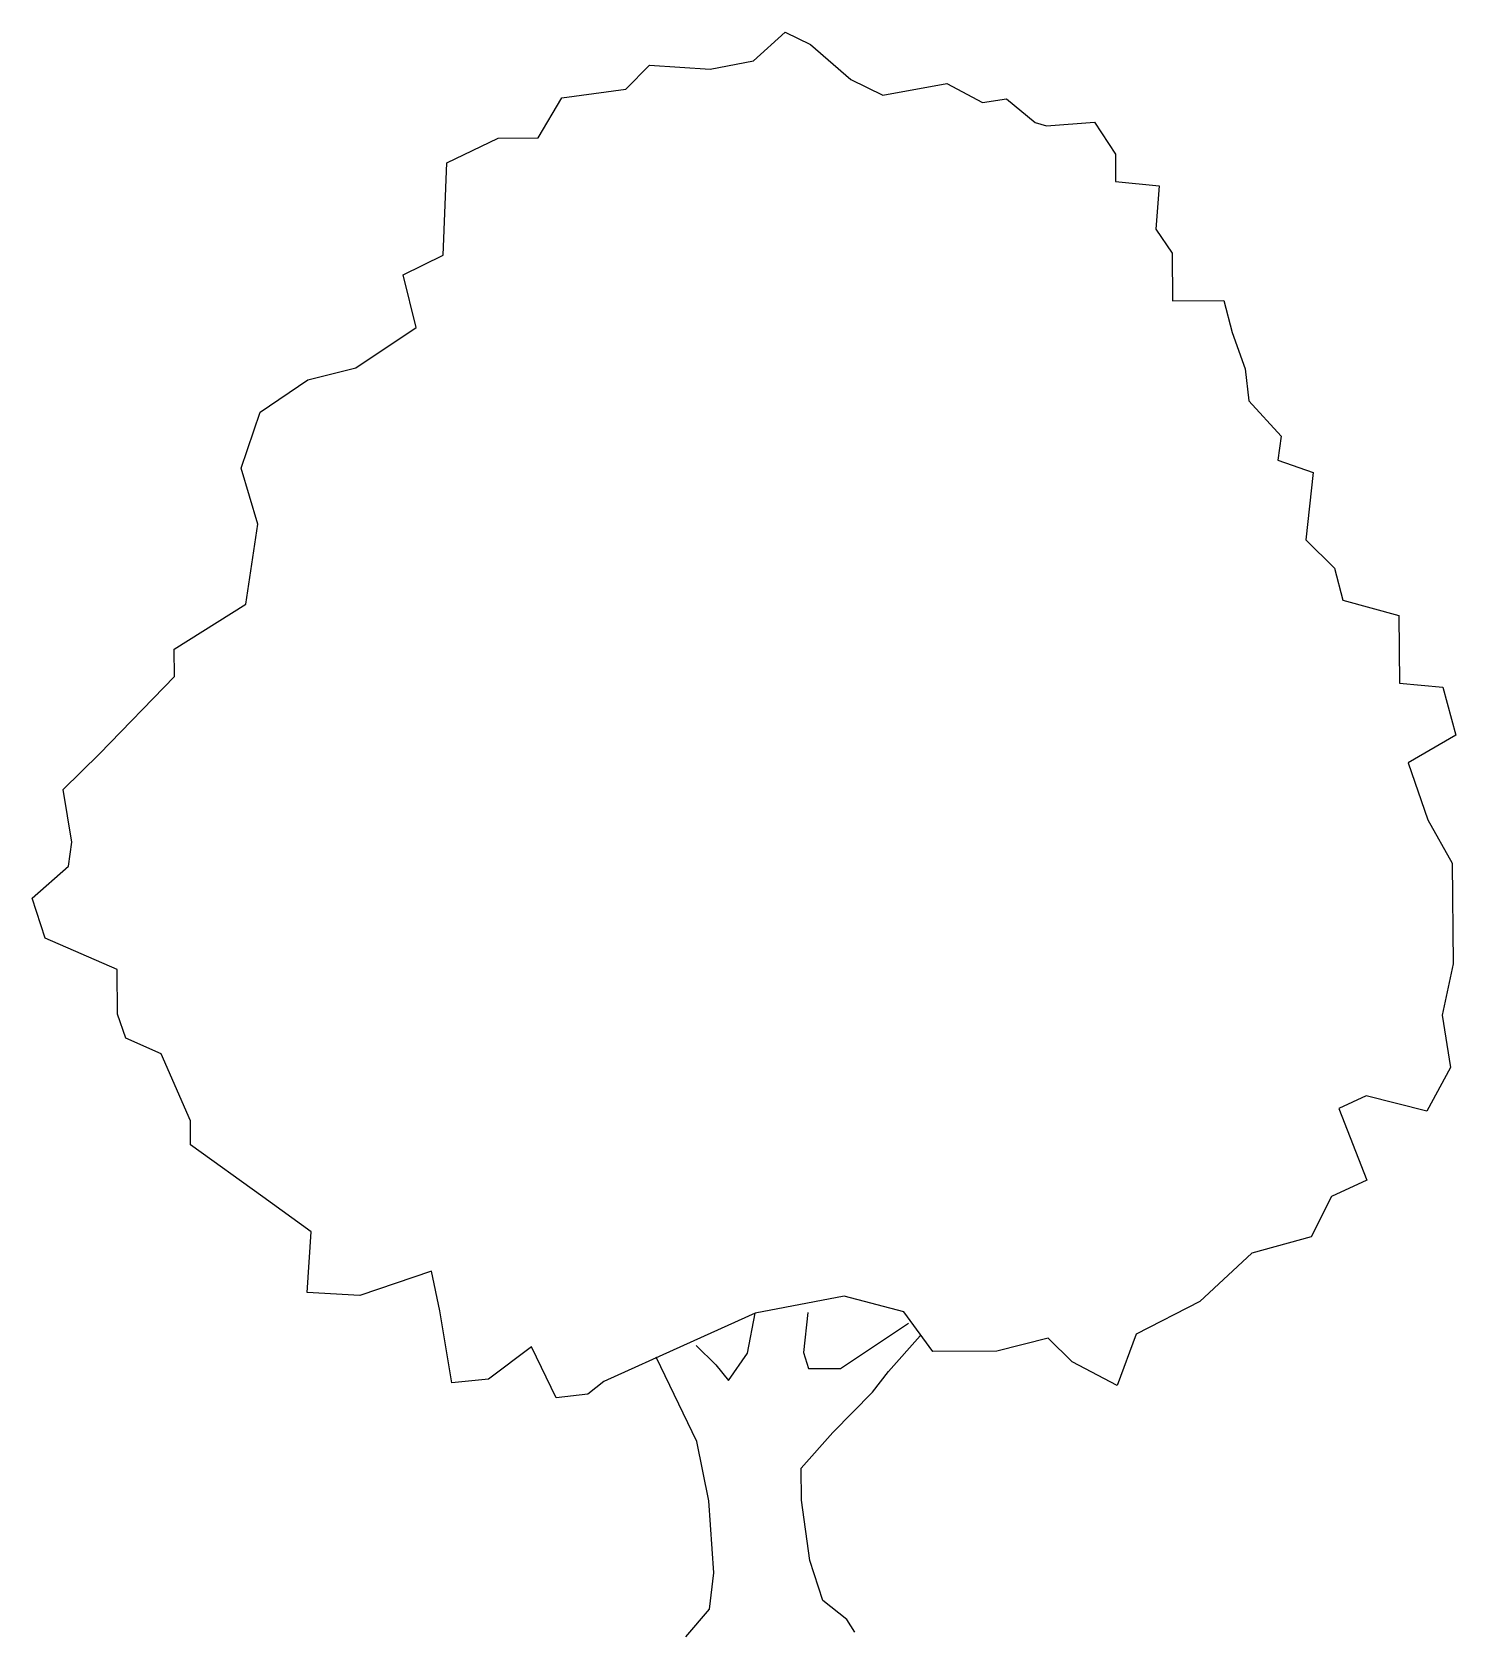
# Model space of a CAD drawing. Extents: x -0.092 to 0.083, y -0.005 to 0.193.
import ezdxf

# ---------------------------------------------------------------- set-up
doc = ezdxf.new("R2010")
doc.units = 0
doc.header["$MEASUREMENT"] = 0
doc.layers.add('P02', color=7, linetype='CONTINUOUS')

msp = doc.modelspace()

# ---------------------------------------------------------------- linework, layer by layer
at = {"layer": 'P02'}
for p, q in [((-0.0029, 0.18899), (0.00101, 0.19253)), ((0.00101, 0.19253), (0.00411, 0.19101)), ((0.00411, 0.19101), (0.00905, 0.1867)), ((-0.01859, 0.1855), (-0.01567, 0.18847)), ((-0.01567, 0.18847), (-0.00822, 0.18796)), ((-0.00822, 0.18796), (-0.0029, 0.18899)), ((-0.02645, 0.18445), (-0.01859, 0.1855)), ((0.00905, 0.1867), (0.013, 0.18476)), ((0.013, 0.18476), (0.02085, 0.18623)), ((0.02085, 0.18623), (0.02522, 0.18387)), ((-0.02936, 0.17952), (-0.02645, 0.18445)), ((0.02522, 0.18387), (0.02817, 0.18432)), ((0.02817, 0.18432), (0.0317, 0.1814)), ((0.03311, 0.18099), (0.039, 0.18145)), ((0.039, 0.18145), (0.04156, 0.17754)), ((-0.04057, 0.17648), (-0.03427, 0.17948)), ((-0.03427, 0.17948), (-0.02936, 0.17952)), ((0.0317, 0.1814), (0.03311, 0.18099)), ((0.04156, 0.17754), (0.04158, 0.17417)), ((-0.04104, 0.1651), (-0.04057, 0.17648)), ((0.04158, 0.17417), (0.04692, 0.17365)), ((0.04692, 0.17365), (0.04654, 0.16832)), ((0.04654, 0.16832), (0.04853, 0.16538)), ((-0.04593, 0.16268), (-0.04104, 0.1651)), ((0.04853, 0.16538), (0.04858, 0.15949)), ((-0.04434, 0.15623), (-0.04593, 0.16268)), ((0.04858, 0.15949), (0.0549, 0.15954)), ((0.0549, 0.15954), (0.05591, 0.15561)), ((-0.05174, 0.15126), (-0.04434, 0.15623)), ((0.05591, 0.15561), (0.05749, 0.15113)), ((-0.05763, 0.14981), (-0.05174, 0.15126)), ((0.05749, 0.15113), (0.05794, 0.14721)), ((-0.06349, 0.14583), (-0.05763, 0.14981)), ((0.05794, 0.14721), (0.06191, 0.14288)), ((-0.06582, 0.13894), (-0.06349, 0.14583)), ((0.06191, 0.14288), (0.06151, 0.13993)), ((-0.06381, 0.13207), (-0.06582, 0.13894)), ((0.06151, 0.13993), (0.06587, 0.13842)), ((0.06587, 0.13842), (0.06495, 0.13013)), ((-0.06527, 0.12223), (-0.06381, 0.13207)), ((0.06495, 0.13013), (0.06849, 0.12665)), ((0.06849, 0.12665), (0.0695, 0.12273)), ((0.0695, 0.12273), (0.0764, 0.12082)), ((-0.07407, 0.11669), (-0.06527, 0.12223)), ((0.0764, 0.12082), (0.07646, 0.11253)), ((-0.07405, 0.11332), (-0.07407, 0.11669)), ((-0.08324, 0.10384), (-0.07405, 0.11332)), ((0.07646, 0.11253), (0.0818, 0.11201)), ((0.0818, 0.11201), (0.08339, 0.10613)), ((0.08339, 0.10613), (0.07752, 0.10271)), ((-0.0877, 0.09945), (-0.08324, 0.10384)), ((0.07752, 0.10271), (0.07996, 0.09571)), ((-0.08666, 0.093), (-0.0877, 0.09945)), ((0.07996, 0.09571), (0.08295, 0.0904)), ((-0.08706, 0.09005), (-0.08666, 0.093)), ((-0.09152, 0.08609), (-0.08706, 0.09005)), ((0.08295, 0.0904), (0.08305, 0.07805)), ((-0.08994, 0.08118), (-0.09152, 0.08609)), ((-0.08107, 0.07732), (-0.08994, 0.08118)), ((-0.08102, 0.07185), (-0.08107, 0.07732)), ((0.08305, 0.07805), (0.0817, 0.07172)), ((-0.08002, 0.06891), (-0.08102, 0.07185)), ((0.0817, 0.07172), (0.08273, 0.06527)), ((-0.07565, 0.06698), (-0.08002, 0.06891)), ((-0.07208, 0.05872), (-0.07565, 0.06698)), ((0.08273, 0.06527), (0.07982, 0.05991)), ((0.07237, 0.06182), (0.06901, 0.06025)), ((0.07982, 0.05991), (0.07237, 0.06182)), ((0.06901, 0.06025), (0.07245, 0.05143)), ((-0.07205, 0.05577), (-0.07208, 0.05872)), ((-0.06316, 0.04938), (-0.07205, 0.05577)), ((0.07245, 0.05143), (0.06811, 0.04943)), ((-0.05723, 0.04508), (-0.06316, 0.04938)), ((0.06811, 0.04943), (0.06562, 0.0445)), ((-0.05773, 0.03763), (-0.05723, 0.04508)), ((0.06562, 0.0445), (0.05834, 0.04247)), ((0.05834, 0.04247), (0.05193, 0.03653)), ((-0.04245, 0.04028), (-0.05127, 0.03726)), ((-0.04143, 0.03537), (-0.04245, 0.04028)), ((-0.05127, 0.03726), (-0.05773, 0.03763)), ((0.00826, 0.03717), (-0.00268, 0.03512)), ((0.01557, 0.03526), (0.00826, 0.03717)), ((0.05193, 0.03653), (0.0441, 0.03253)), ((-0.03995, 0.02654), (-0.04143, 0.03537)), ((-0.00268, 0.03512), (-0.01149, 0.03112)), ((-0.00362, 0.03019), (-0.00268, 0.03512)), ((0.00378, 0.03517), (0.00326, 0.03025)), ((0.00777, 0.02832), (0.01615, 0.03386)), ((0.01912, 0.03037), (0.01557, 0.03526)), ((0.01367, 0.02794), (0.01756, 0.03233)), ((0.03329, 0.03203), (0.02698, 0.03043)), ((0.03626, 0.0291), (0.03329, 0.03203)), ((0.0441, 0.03253), (0.04176, 0.0262)), ((-0.03016, 0.03097), (-0.03546, 0.027)), ((-0.02716, 0.02468), (-0.03016, 0.03097)), ((-0.01149, 0.03112), (-0.02128, 0.02669)), ((-0.00985, 0.01934), (-0.01485, 0.02969)), ((-0.00994, 0.03113), (-0.00754, 0.02876)), ((-0.00598, 0.02681), (-0.00362, 0.03019)), ((0.00326, 0.03025), (0.00384, 0.02829)), ((0.02698, 0.03043), (0.01912, 0.03037)), ((-0.00754, 0.02876), (-0.00598, 0.02681)), ((0.00384, 0.02829), (0.00777, 0.02832)), ((0.01172, 0.0254), (0.01367, 0.02794)), ((0.04176, 0.0262), (0.03626, 0.0291)), ((-0.03546, 0.027), (-0.03995, 0.02654)), ((-0.02128, 0.02669), (-0.02324, 0.02513)), ((-0.02324, 0.02513), (-0.02716, 0.02468)), ((0.00685, 0.02045), (0.01172, 0.0254)), ((0.00295, 0.01607), (0.00685, 0.02045)), ((-0.00839, 0.01205), (-0.00985, 0.01934)), ((0.00298, 0.01214), (0.00295, 0.01607)), ((-0.00776, 0.00321), (-0.00839, 0.01205)), ((0.00402, 0.0047), (0.00298, 0.01214)), ((0.0056, -0.0002), (0.00402, 0.0047)), ((-0.00829, -0.00129), (-0.00776, 0.00321)), ((-0.01121, -0.00468), (-0.00829, -0.00129)), ((0.00857, -0.00256), (0.0056, -0.0002)), ((0.00957, -0.0041), (0.00857, -0.00256))]:
    msp.add_line(p, q, dxfattribs=at)

doc.saveas('drawing.dxf')
